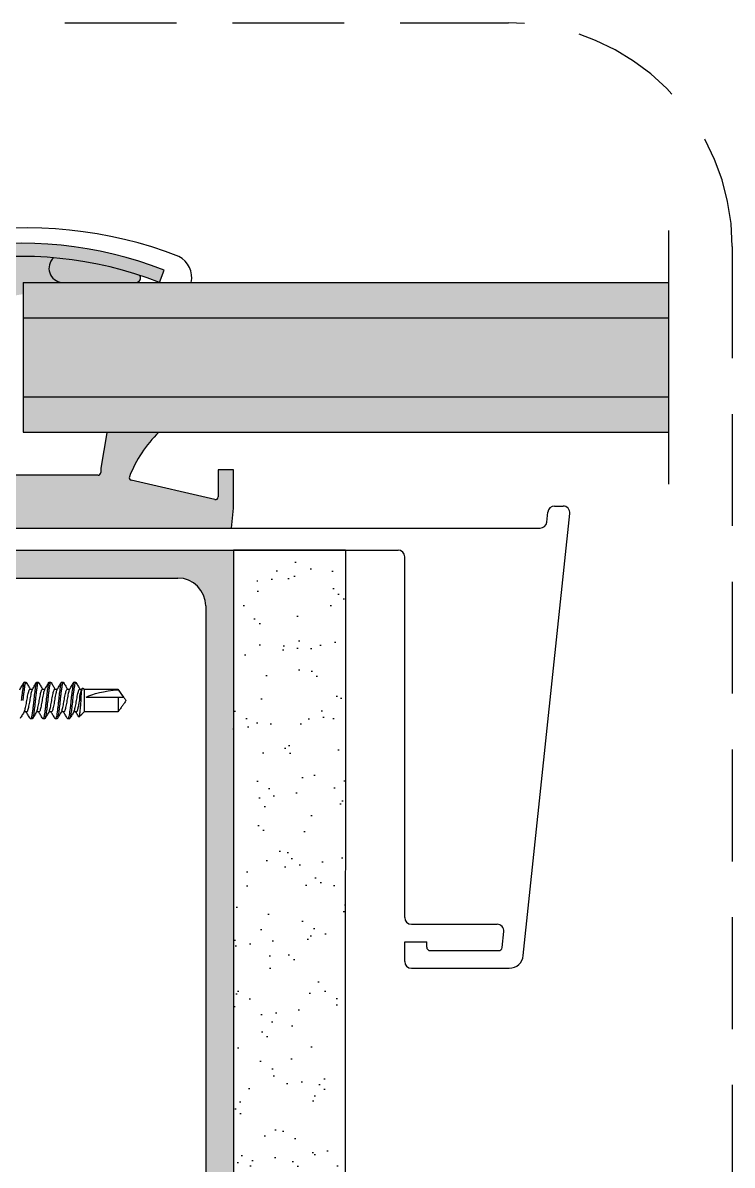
# Model space of a CAD drawing. Header units: inches. Extents: x -154 to 13, y 2 to 55.
# Drawn here: x -126.18 to -123.01, y 29.32 to 34.43 of the extents above; entities that cross this region are included whole.
import ezdxf

# ---------------------------------------------------------------- set-up
doc = ezdxf.new("R2010")
doc.units = ezdxf.units.IN
doc.header["$LTSCALE"] = 2
doc.header["$MEASUREMENT"] = 0
doc.linetypes.add('HIDDEN', pattern=[0.375, 0.25, -0.125])
doc.layers.get('0').update_dxf_attribs({"linetype": 'CONTINUOUS'})
for name, color, linetype in [('hatch3', 4, 'CONTINUOUS'), ('hatch4', 254, 'CONTINUOUS'), ('pattern', 9, 'CONTINUOUS'), ('VELUX-DET3', 5, 'CONTINUOUS'), ('VELUX_Skylight', 7, 'CONTINUOUS')]:
    doc.layers.add(name, color=color, linetype=linetype)

# ---------------------------------------------------------------- blocks, each defined once
blk = doc.blocks.new('A$C542E2BF1')
at = {"color": 7, "linetype": 'Continuous', "lineweight": 30}
for p, q in [((2.794117778192458, -1.813671119271277), (3.001958550515752, 0.1638016063249097)), ((2.898935974011266, 0.1252188908010652), (2.9036486130546, 0.1700567209321235)), ((2.933405946914235, 0.1968503589338013), (2.972201179989867, 0.1968503589338013)), ((-0.02992126863779276, 0.02992126863777145), (-0.02992126863779276, 0.06850398416160886)), ((0, 0.09842525279938741), (2.869178603485352, 0.09842525279938741)), ((0, 0), (2.23346466404729, 0)), ((2.263385923518513, -1.643307112295787), (2.263385923518513, -0.02992126863777855)), ((2.293307186427171, -1.673228380933558), (2.676680637744937, -1.673228380933558)), ((2.698905735043269, -1.777941793792813), (2.706437971604601, -1.706277261874305)), ((2.263385923518513, -1.840157514770752), (2.263385923518513, -1.751968535506954)), ((2.263385923518513, -1.751968535506954), (2.361811125901824, -1.751968535506954)), ((2.361811125901824, -1.776377987641325), (2.361811125901824, -1.751968535506954)), ((2.376771755637407, -1.791338612793652), (2.684027049780326, -1.791338612793652)), ((2.293307186427171, -1.870078776533603), (2.731470713225292, -1.870078776533603))]:
    blk.add_line(p, q, dxfattribs=at)
for centre, radius, start, end in [((2.933405975419902, 0.166929162666392), 0.02992126079999865, 90, 174.0000000000019), ((2.972201177998841, 0.166929162666392), 0.02992126080000111, 354.0000000000019, 90), ((2.869178621573411, 0.1283464842663875), 0.02992126080000099, 270, 354.0000000000019), ((2.618847361191001e-08, 0.0685039626663908), 0.02992126080000076, 90, 180), ((2.618847361191001e-08, 0.0299212842663934), 0.02992126079999964, 180, 270), ((2.233464664588496, -0.02992123733361041), 0.0299212608000002, 0, 90), ((2.293307186188486, -1.643307115733606), 0.0299212608000002, 180, 270), ((2.676680622320589, -1.70314963733361), 0.02992126080000044, 354.0000000000019, 90), ((2.376771755788496, -1.77637798613361), 0.01496063040000038, 180, 270), ((2.684027050454887, -1.77637798613361), 0.01496063039999994, 270, 354.0000000000019), ((2.731470724978351, -1.807086648533613), 0.06299212800000005, 270, 354.0000000000019), ((2.293307186188486, -1.840157515733608), 0.0299212608000002, 180, 270)]:
    blk.add_arc(centre, radius, start, end, dxfattribs=at)
blk = doc.blocks.new('A$C7F5B17E5')
at = {"color": 7, "lineweight": 30}
for p, q in [((3.097675647678244, 1.411650359273153e-06), (3.081899953045422, 1.411650359273153e-06)), ((3.124999953067203, 0.1013011755935196), (3.124999953067203, -0.1012983522927726)), ((3.14182199915416, 0.03000141092114461), (3.42906909210123, 0.03000141092114461)), ((3.42906909210123, 0.1013011755935196), (3.42906909210123, 0.09635101277821434)), ((3.42906909210123, 0.03000141092114461), (3.42906909210123, -0.1012983522927726))]:
    blk.add_line(p, q, dxfattribs=at)
at = {"color": 7, "lineweight": 30, "extrusion": (0, 0, -1)}
blk.add_ellipse((3.479715794258823, 1.411650359273153e-06), major_axis=(0.3811696570763706, 0.01953078920411248), ratio=0.2607740202711974, start_param=3.636269595818501, end_param=4.592496066984643, dxfattribs=at)
at = {"color": 7, "lineweight": 30}
for points, knots in [([(2.548568625384405, 0.09671173527779331), (2.554906516858352, 0.1072690644402456), (2.567632018032327, 0.1284665407938661), (2.580226146566844, 0.1498855286478573), (2.586547813312279, 0.1606368643092395)], [0, 0, 0, 0, 0.4980465120633968, 1, 1, 1, 1]), ([(2.590279953156994, 0.164001411650375), (2.587798743627587, 0.1640014117568995), (2.585325011648592, 0.1594278164781286), (2.582025401087037, 0.14718975757485), (2.581045107859154, 0.1423488637159522), (2.578938277428222, 0.1308203487700581), (2.577810621876523, 0.124091281435895), (2.574283370173134, 0.1013022743240271), (2.571737883751581, 0.08255824779887178), (2.56684177176075, 0.04209299193546201), (2.564504801883004, 0.0205014117121749), (2.562499953067203, 1.411650359273153e-06)], [0, 0, 0, 0, 0.2499999999999999, 0.2499999999999999, 0.3749999999999998, 0.3749999999999998, 0.4999999999999998, 0.4999999999999998, 0.7499999999999999, 0.7499999999999999, 1, 1, 1, 1]), ([(2.607451825160666, 0.1600010533208405), (2.606332194554341, 0.1618036218732328), (2.603593854287112, 0.1662122598861373), (2.599171376304326, 0.1599149722256499), (2.594821765328788, 0.143672992366092), (2.590461056585184, 0.1174517927417611), (2.585560088830761, 0.08298121452772023), (2.58065830470025, 0.04270014265891575), (2.577735457869693, 0.0140649604500851), (2.576299965029619, 1.411650359273153e-06)], [0, 0, 0, 0, 0.1050057442934446, 0.2568181472211113, 0.4033371669001221, 0.5498561933496402, 0.7016685812570868, 0.8534809928787819, 1, 1, 1, 1]), ([(2.607448635197528, 0.1612655620464665), (2.613752357337574, 0.1505540201067816), (2.625562139543604, 0.1304863561793042), (2.637480276099609, 0.1105814262921427), (2.643036854079384, 0.1013011755935196)], [0, 0, 0, 0, 0.5337712440471636, 0.9999999999999999, 0.9999999999999999, 0.9999999999999999, 0.9999999999999999]), ([(2.659540660092659, 0.0964557499016081), (2.665897492457105, 0.107039515616222), (2.678667303574258, 0.1283005276007003), (2.691289229206717, 0.1497779031255249), (2.69762794010515, 0.1605638068198658)], [0, 0, 0, 0, 0.4978015967597814, 1, 1, 1, 1]), ([(2.701399952942921, 0.164001411650375), (2.698918743431364, 0.1640014115029231), (2.696445011479057, 0.1594278160401785), (2.693145400958286, 0.1471897570019252), (2.69216510774325, 0.1423488631214838), (2.690058277316922, 0.1308203481211905), (2.688930621769344, 0.1240912807752039), (2.685403370083179, 0.1013022736792522), (2.682857883679759, 0.082558247237003), (2.677961771726956, 0.04209299162450009), (2.675624801868594, 0.02050141156480834), (2.673619953067202, 1.411650359273153e-06)], [0, 0, 0, 0, 0.2500000000000001, 0.2500000000000001, 0.3750000000000002, 0.3750000000000002, 0.5000000000000002, 0.5000000000000002, 0.7500000000000001, 0.7500000000000001, 1, 1, 1, 1]), ([(2.718581084719318, 0.1599901084472748), (2.717458378113179, 0.161798323739319), (2.714716947834063, 0.1662136323567012), (2.710291354473782, 0.1599158961777363), (2.705941810770184, 0.1436727462075993), (2.701581011352914, 0.1174518644104552), (2.696680123321272, 0.08298119382469338), (2.691778330084333, 0.04270014514430898), (2.688855454873078, 0.01406496169998661), (2.687419948028747, 1.411650359273153e-06)], [0, 0, 0, 0, 0.1052630478806458, 0.2570318061370267, 0.4035086897804624, 0.5499856065191477, 0.7017543356361469, 0.853523102584054, 1, 1, 1, 1]), ([(2.718578004754875, 0.1612501805575022), (2.724880747543807, 0.1505400902531022), (2.736687852333631, 0.1304765777843357), (2.748602540642878, 0.1105777999906223), (2.754157057075986, 0.1013011755935196)], [0, 0, 0, 0, 0.5338093377743938, 0.9999999999999999, 0.9999999999999999, 0.9999999999999999, 0.9999999999999999]), ([(2.770570480800046, 0.09629600424700868), (2.776945087889374, 0.1069085074754668), (2.789756711425809, 0.1282374135925153), (2.802404266861231, 0.1497667790917347), (2.808758849644732, 0.1605838999210931)], [0, 0, 0, 0, 0.4975643462530935, 1, 1, 1, 1]), ([(2.812519953190531, 0.164001411650375), (2.810038743658367, 0.1640014117966899), (2.807565011675138, 0.1594278165467387), (2.804265401107216, 0.1471897576646342), (2.803285107877343, 0.1423488638091186), (2.801178277445672, 0.130820348871751), (2.80005062189332, 0.1240912815394353), (2.796523370187231, 0.1013022744250662), (2.793977883762835, 0.08255824788692223), (2.789081771766035, 0.04209299198417682), (2.786744801885277, 0.02050141173531017), (2.784739953067202, 1.411650359273153e-06)], [0, 0, 0, 0, 0.25, 0.25, 0.375, 0.375, 0.5, 0.5, 0.75, 0.75, 1, 1, 1, 1]), ([(2.829710894271614, 0.1599784669150921), (2.828584936006791, 0.1617926894782471), (2.825840263100957, 0.1662150980788937), (2.821411407598703, 0.1599168710971384), (2.817061760428174, 0.1436724917492285), (2.812701061357927, 0.117451932251825), (2.807800090924019, 0.08298117672431715), (2.802898307501778, 0.04270015172629371), (2.799975460579361, 0.01406496343655306), (2.798539967694126, 1.411650359273153e-06)], [0, 0, 0, 0, 0.1055362661146922, 0.2572586740077129, 0.4036908434054982, 0.5501230195697775, 0.7018454195110737, 0.8535678431525615, 1, 1, 1, 1]), ([(2.829707960972144, 0.1612338274130849), (2.836009824967931, 0.1505250332844099), (2.847814073927026, 0.1304660043953021), (2.8597251641973, 0.1105736959563188), (2.8652773517382, 0.1013011755935196)], [0, 0, 0, 0, 0.5338640363824594, 1, 1, 1, 1]), ([(2.881658509168318, 0.09623874990840875), (2.888078817922121, 0.106937524914045), (2.900998644603789, 0.128467068753551), (2.913710145346045, 0.1501021550271702), (2.920104861699429, 0.1609860186091083)], [0, 0, 0, 0, 0.4969345883664386, 1, 1, 1, 1]), ([(2.923639952976487, 0.164001411650375), (2.921158743462115, 0.1640014115427419), (2.91868501150563, 0.159427816108817), (2.915385400978465, 0.1471897570917093), (2.914405107761439, 0.1423488632146501), (2.912298277334372, 0.1308203482228834), (2.911170621786141, 0.1240912808787442), (2.907643370097276, 0.1013022737803198), (2.905097883691013, 0.08255824732505346), (2.900201771732242, 0.0420929916732149), (2.897864801870838, 0.02050141158791519), (2.895859953067202, 1.411650359273153e-06)], [0, 0, 0, 0, 0.2499999999999999, 0.2499999999999999, 0.375, 0.375, 0.5000000000000001, 0.5000000000000001, 0.75, 0.75, 1, 1, 1, 1]), ([(2.940845103773057, 0.1599615821101708), (2.939714439336626, 0.1617845206752548), (2.936965083478214, 0.1662172300290052), (2.932531411590844, 0.1599182813578608), (2.928181790088161, 0.1436721188457426), (2.923821055213239, 0.1174520367328711), (2.918920093020745, 0.0829811486847376), (2.914018313306428, 0.04270015736319976), (2.91109545111189, 0.01406496550883674), (2.909659950693282, 1.411650359273153e-06)], [0, 0, 0, 0, 0.1059320071569263, 0.2575872868038373, 0.403954661998282, 0.5503220571097297, 0.7019773288084347, 0.8536326241968455, 1, 1, 1, 1]), ([(2.940842280472339, 0.1612101776862715), (2.947144125955219, 0.1505010465079835), (2.958943918585305, 0.1304489002762494), (2.970850538666724, 0.1105655449174918), (2.976398260559961, 0.1013011755935196)], [0, 0, 0, 0, 0.5340640874324226, 0.9999999999999999, 0.9999999999999999, 0.9999999999999999, 0.9999999999999999]), ([(2.992802939385058, 0.09628254773581091), (2.999219694338905, 0.1069755190873849), (3.012130964144774, 0.1284910419863508), (3.024837593118235, 0.1501158845926653), (3.03122917131526, 0.1609934251902274)], [0, 0, 0, 0, 0.4969886812319141, 1, 1, 1, 1]), ([(3.034759953108676, 0.164001411650375), (3.032278743583305, 0.1640014116995729), (3.029805011610335, 0.1594278163792495), (3.026505401057989, 0.1471897574455312), (3.025525107833005, 0.1423488635817733), (3.023418277403096, 0.130820348623601), (3.022290621852335, 0.1240912812867663), (3.01876337015284, 0.1013022741785079), (3.016217883735379, 0.08255824767205411), (3.011321771753103, 0.04209299186526039), (3.008984801879762, 0.0205014116789215), (3.006979953067201, 1.411650359273153e-06)], [0, 0, 0, 0, 0.2500000000000001, 0.2500000000000001, 0.3750000000000001, 0.3750000000000001, 0.5000000000000001, 0.5000000000000001, 0.75, 0.75, 1, 1, 1, 1]), ([(3.051979313274529, 0.1599447339714715), (3.050843943648914, 0.1617763762507565), (3.04808989813219, 0.1662193577201521), (3.043651411625774, 0.1599196859314276), (3.039301780971016, 0.143671748573027), (3.034941044820215, 0.1174521404058027), (3.030040097470931, 0.08298112013552839), (3.025138313881627, 0.04270016413506994), (3.022215452194786, 0.0140649677392588), (3.020779952025549, 1.411650359273153e-06)], [0, 0, 0, 0, 0.1063268797832986, 0.257915184595137, 0.4042179151222686, 0.5505206655576066, 0.702108953608055, 0.8536972688644273, 1, 1, 1, 1]), ([(3.051976577056138, 0.1611864729601251), (3.058278406950365, 0.1504770209698023), (3.070073752158009, 0.1304317824706374), (3.08197588021568, 0.1105573920326748), (3.087519128132215, 0.1013011755935196)], [0, 0, 0, 0, 0.5342641341359761, 0.9999999999999999, 0.9999999999999999, 0.9999999999999999, 0.9999999999999999]), ([(3.097675647678244, 1.411650359273153e-06), (3.097793947439726, 0.01020502225405551), (3.098054741806436, 0.03269910112912555), (3.100281548349983, 0.06467857419333711), (3.103915592176747, 0.09198899910886382), (3.108514117327246, 0.1086656959493411), (3.112387914603488, 0.1147263768538522), (3.114407977718599, 0.1110043481461247), (3.114845453602015, 0.1101982853133592)], [0, 0, 0, 0, 0.1584115809165401, 0.3492217347626501, 0.5428094184409793, 0.7411800755977981, 0.9439485458536666, 1, 1, 1, 1]), ([(2.590293636706861, -0.09613261946778096), (2.591527711687576, -0.09365655909509485), (2.594229783451766, -0.08823509530726881), (2.598335581789144, -0.07242884754676027), (2.603241638399879, -0.05128064723272985), (2.608137613875698, -0.02638503096146394), (2.612500088025286, -1.116701511705287e-06), (2.616861783488076, 0.02639814491551817), (2.621759959638183, 0.05124602420839608), (2.626658057367507, 0.07256847376497433), (2.63101998298626, 0.08862315572555701), (2.635381825745071, 0.09924940711518104), (2.638627351219043, 0.1006089191361781), (2.640279955927298, 0.1013011755935196)], [0, 0, 0, 0, 0.07622895872389471, 0.1669072950985049, 0.2609831489156653, 0.355059035075567, 0.4457373779005994, 0.5364156997328311, 0.6304915858927327, 0.7245674622048027, 0.8152457985794129, 0.9059241205820654, 1, 1, 1, 1]), ([(2.659643765568262, 0.09617529897475663), (2.6584038206353, 0.09368828494790193), (2.655695856107002, 0.0882567971558359), (2.651584332524578, 0.0724325661028189), (2.646678216916172, 0.05128323316490935), (2.641782308619099, 0.02638791335569124), (2.637419836445247, 3.919355791026646e-06), (2.633058068079379, -0.02639530879314123), (2.628159968922489, -0.05124320674077865), (2.623261850873234, -0.07256564940688293), (2.618899930601657, -0.08862033270206382), (2.614538086442224, -0.0992465837420724), (2.611292561160326, -0.1006060958110169), (2.60963995654987, -0.1012983522927726)], [0, 0, 0, 0, 0.07656268675208361, 0.1672082641800645, 0.2612501541318371, 0.3552920314411029, 0.4459376153171754, 0.5365831991932485, 0.6306250765025144, 0.724666966454287, 0.8153125438822679, 0.9059581069434832, 0.9999999999999999, 0.9999999999999999, 0.9999999999999999, 0.9999999999999999]), ([(2.673619947447548, 1.411650359273153e-06), (2.672184455195151, -0.01406211378464661), (2.669261609561204, -0.04269724841996947), (2.664359816207337, -0.082978686980411), (2.659458883201751, -0.1174478789985329), (2.655098048513707, -0.1436740862816492), (2.650748689447283, -0.1598972798343112), (2.646375449705346, -0.1661879144960068), (2.643685318699738, -0.1618849486426512), (2.642614055630247, -0.1601714230193778)], [0, 0, 0, 0, 0.1471881278196323, 0.2996938339761978, 0.4521995163102169, 0.5993876767736745, 0.746575803981183, 0.8990815014040175, 1, 1, 1, 1]), ([(2.687419953067206, 1.411650359273153e-06), (2.685415104256776, -0.02049858835646035), (2.68307813438625, -0.04209016851869762), (2.678182022409601, -0.0825554242885147), (2.675636535994812, -0.1012994507827472), (2.672109284297846, -0.1240884578886465), (2.670981628747711, -0.1308175252272434), (2.668874798318484, -0.1423460401934307), (2.667894505095404, -0.1471869340603433), (2.664594894549055, -0.1594249930139853), (2.662121162580007, -0.1639985883613946), (2.65963995305728, -0.163998588349628)], [0, 0, 0, 0, 0.2500000000000001, 0.2500000000000001, 0.5, 0.5, 0.6250000000000001, 0.6250000000000001, 0.7500000000000002, 0.7500000000000002, 1, 1, 1, 1]), ([(2.701407679774604, -0.09614618597770175), (2.702643766036545, -0.09366639686415112), (2.705347872565397, -0.08824152148228848), (2.709455542780177, -0.07242914825793889), (2.714361669239167, -0.05128056704408834), (2.719257645984243, -0.02638505665039759), (2.723620047663076, -1.10295745514577e-06), (2.727981816613237, 0.02639813903785182), (2.732879986232035, 0.05124602169068737), (2.737778033648482, 0.07256847648379505), (2.742139954161644, 0.08862315721437142), (2.746501865663049, 0.09924940516440017), (2.749747353675247, 0.1006089185839443), (2.751399938926454, 0.1013011755935196)], [0, 0, 0, 0, 0.07634256846318956, 0.1670097340040085, 0.2610740427096736, 0.3551383612619596, 0.445805533252409, 0.5364727262330777, 0.6305370447853637, 0.7246013309988851, 0.8152685175299249, 0.9059357106809934, 1, 1, 1, 1]), ([(2.770677986224797, 0.09597971206751765), (2.769466810783655, 0.09354648565336277), (2.766787682476632, 0.08816417228878493), (2.76270443595439, 0.072428112876608), (2.757798224298938, 0.05128444231353058), (2.752902290049718, 0.02638760486833291), (2.748539805517737, 4.005680622753971e-06), (2.744178111417085, -0.02639533985616538), (2.739279940329368, -0.0512431963055775), (2.734381821408107, -0.07256564869344118), (2.730019974093864, -0.08862033624610888), (2.725658054106162, -0.09924658236748485), (2.722412538861022, -0.1006060953993568), (2.720759939548998, -0.1012983522927726)], [0, 0, 0, 0, 0.07492248426585178, 0.1657290443763318, 0.2599379705270696, 0.3541469065395668, 0.4449534941320832, 0.5357600607021098, 0.6299689967146069, 0.7241779228653447, 0.8149844829758247, 0.9057910707390032, 1, 1, 1, 1]), ([(2.784739967112927, 1.411650359273153e-06), (2.783304459109246, -0.01406210771632743), (2.78038158153737, -0.04269722868629344), (2.775479806341906, -0.08297876017645933), (2.770578849466517, -0.1174476088658736), (2.766218089840436, -0.1436750510941209), (2.761868672875352, -0.1598936281189509), (2.757507316636264, -0.1661828355533856), (2.754828706367192, -0.1619051806145393), (2.753769018225285, -0.160212892540315)], [0, 0, 0, 0, 0.14734930724705, 0.300022002163637, 0.4526946732315928, 0.6000439866747228, 0.7473932933089786, 0.9000659652746772, 1, 1, 1, 1]), ([(2.798539953067205, 1.411650359273153e-06), (2.796535104242366, -0.02049858850385533), (2.794198134352484, -0.04209016882965955), (2.789302022337779, -0.08255542485035505), (2.786756535904857, -0.1012994514274936), (2.783229284190668, -0.124088458549366), (2.782101628636383, -0.1308175258760826), (2.779994798202551, -0.1423460407878707), (2.779014504966653, -0.1471869346332966), (2.775714894379547, -0.1594249934519354), (2.773241162383783, -0.163998588615371), (2.770759952843207, -0.163998588349628)], [0, 0, 0, 0, 0.25, 0.25, 0.5, 0.5, 0.625, 0.625, 0.75, 0.75, 1, 1, 1, 1]), ([(2.812521502844902, -0.09616028414818345), (2.813759652556485, -0.0936766205068551), (2.816465815134706, -0.08824819974300624), (2.820575556023726, -0.07242946718118048), (2.825481674694828, -0.05128048255049578), (2.830377618037005, -0.02638507488957487), (2.834740054083852, -1.099034776075314e-06), (2.839101825479787, 0.02639813518162271), (2.843999949625811, 0.05124602795915223), (2.848898071114888, 0.07256847154489776), (2.853259954132426, 0.08862315798616294), (2.857621836409066, 0.09924940630038748), (2.860867356644746, 0.100608918887346), (2.862519958591832, 0.1013011755935196)], [0, 0, 0, 0, 0.07646062844062829, 0.1671162133785612, 0.2611684966890852, 0.3552207786003177, 0.4458763699870559, 0.5365319718675832, 0.6305842537788158, 0.7246365370893397, 0.8152921220272726, 0.9059477135843887, 1, 1, 1, 1]), ([(2.881805522470017, 0.09599689020241442), (2.880591820972086, 0.09355893593219378), (2.877910161558816, 0.0881723041871254), (2.873824399298883, 0.07242851098961012), (2.868918237893695, 0.05128433225353035), (2.864022280402878, 0.02638763520143073), (2.859659838350865, 3.994159428089006e-06), (2.85529810471715, -0.02639533546083328), (2.850399941817187, -0.05124319706480662), (2.84550183016151, -0.0725656499739813), (2.841139945981183, -0.08862033423621085), (2.836778058828628, -0.09924658266628228), (2.833532553482684, -0.1006060955010213), (2.831879959214376, -0.1012983522927726)], [0, 0, 0, 0, 0.07506678454007358, 0.1658591916761334, 0.2600534123997904, 0.354247654245294, 0.4450400678398918, 0.5358324814344898, 0.6300267232799934, 0.7242209552652759, 0.8150133624013357, 0.9058057761665688, 1, 1, 1, 1]), ([(2.895859950112055, 1.411650359273153e-06), (2.894424450529925, -0.01406210957647147), (2.891501590038501, -0.0426972349886654), (2.886599797273504, -0.08297873780720977), (2.881698884820025, -0.1174476880517403), (2.877338075000523, -0.1436747727020276), (2.872988706618855, -0.1598946797336538), (2.868623895862953, -0.1661842858747349), (2.865941993199584, -0.161899381887153), (2.864878991340078, -0.1602010126775468)], [0, 0, 0, 0, 0.1473030723852241, 0.2999278689399223, 0.4525526345518889, 0.5998557263688395, 0.7471587981414619, 0.8997835859556098, 1, 1, 1, 1]), ([(2.909659953067205, 1.411650359273153e-06), (2.907655104259021, -0.0204985883333535), (2.905318134391564, -0.04209016846998281), (2.900422022420855, -0.08255542420043582), (2.897876536008908, -0.1012994506816796), (2.894349284314643, -0.1240884577851062), (2.893221628765133, -0.1308175251255221), (2.891114798336616, -0.1423460401002643), (2.890134505115554, -0.1471869339705592), (2.886834894575628, -0.1594249929453468), (2.884361162610759, -0.1639985883216042), (2.881879953090817, -0.163998588349628)], [0, 0, 0, 0, 0.2499999999999999, 0.2499999999999999, 0.4999999999999999, 0.4999999999999999, 0.6249999999999999, 0.6249999999999999, 0.7499999999999998, 0.7499999999999998, 1, 1, 1, 1]), ([(2.923634702589084, -0.09617575730275973), (2.924875135512451, -0.09368784217473092), (2.927583594684393, -0.08825553187354274), (2.931695561399891, -0.07242981530446002), (2.936601675499986, -0.05128038780482314), (2.941497617395726, -0.02638509890557827), (2.945860063296379, -1.094962968295476e-06), (2.950221795842253, 0.02639813757370746), (2.955119959097658, 0.05124602613754803), (2.960018070459739, 0.07256847179145609), (2.964379955429081, 0.08862315792369202), (2.968741839784741, 0.09924940609140265), (2.97198735262478, 0.1006089188302752), (2.97363995075753, 0.1013011755935196)], [0, 0, 0, 0, 0.07659018234846776, 0.1672330506182282, 0.2612721407903643, 0.3553112295634052, 0.4459541042810662, 0.5365969789987272, 0.6306360790148441, 0.72467516918698, 0.8153180374567405, 0.9059609123447556, 1, 1, 1, 1]), ([(2.992949256028112, 0.09605100957720936), (2.991727596058496, 0.09359816568390045), (2.989037962552686, 0.088197930525169), (2.984944395374981, 0.07242974833864935), (2.980038226358005, 0.05128399756067381), (2.975142284954131, 0.02638772074207907), (2.970779838811637, 3.971481689291068e-06), (2.966418106292736, -0.02639532912986908), (2.961519943083175, -0.05124319878954964), (2.95662183151083, -0.0725656495305742), (2.952259947308988, -0.08862033435248406), (2.947898060162061, -0.09924658263595632), (2.94465255481532, -0.1006060954907895), (2.942999960546643, -0.1012983522927726)], [0, 0, 0, 0, 0.07552109446024971, 0.1662689055092271, 0.2604168704738987, 0.3545648396658966, 0.4453126571702396, 0.5360604746745828, 0.6302084494946323, 0.7243564144593038, 0.8151042255082811, 0.9058520431831756, 1, 1, 1, 1]), ([(3.006979951444322, 1.411650359273153e-06), (3.005544450275067, -0.01406211857211304), (3.002621586586685, -0.04269726196166346), (2.99771981869759, -0.08297862395055233), (2.992818865646086, -0.1174481138046275), (2.988458084128297, -0.1436732411393251), (2.984108641154137, -0.1599004903488179), (2.979724958480062, -0.1661924514626065), (2.977024559330317, -0.1618670064361396), (2.975943003319117, -0.1601345917782027)], [0, 0, 0, 0, 0.1470453231340427, 0.2994030550001753, 0.4517607666114566, 0.5988061091432245, 0.7458514316657374, 0.8982091548066137, 0.9999999999999999, 0.9999999999999999, 0.9999999999999999, 0.9999999999999999]), ([(3.020779953067205, 1.411650359273153e-06), (3.018775104260158, -0.02049858832181428), (3.016438134394207, -0.04209016844559699), (3.011542022426482, -0.08255542415638217), (3.008996536015957, -0.1012994506311458), (3.005469284323055, -0.1240884577333219), (3.004341628773858, -0.1308175250746757), (3.002234798345711, -0.1423460400536527), (3.001254505125644, -0.1471869339256529), (2.997954894588901, -0.1594249929110134), (2.995481162626135, -0.163998588301709), (2.992999953107585, -0.163998588349628)], [0, 0, 0, 0, 0.2499999999999998, 0.2499999999999998, 0.4999999999999998, 0.4999999999999998, 0.6249999999999998, 0.6249999999999998, 0.7499999999999998, 0.7499999999999998, 1, 1, 1, 1]), ([(3.034747178174939, -0.09619292627108678), (3.035990135391273, -0.09370029445103967), (3.03870112267893, -0.08826366872627034), (3.042815573780615, -0.07243020184391469), (3.047721657877787, -0.05128028033583121), (3.052617629255849, -0.02638512761653544), (3.056980067333825, -1.087563688884075e-06), (3.061341803288286, 0.02639813505548716), (3.066239960332496, 0.05124602672252365), (3.071138066060769, 0.07256847197778882), (3.075499952769064, 0.08862315791670028), (3.079861835362465, 0.09924940620585687), (3.083107351999416, 0.1006089188621644), (3.084759952089797, 0.1013011755935196)], [0, 0, 0, 0, 0.07673389971350374, 0.167362660537213, 0.2613871090625193, 0.3554115702406077, 0.4460403375112141, 0.5366691047818204, 0.630693565959909, 0.7247180172955483, 0.8153467781192576, 0.9059755455601916, 0.9999999999999999, 0.9999999999999999, 0.9999999999999999, 0.9999999999999999]), ([(3.081899953067193, 1.411650359273153e-06), (3.07989510425665, -0.01266105845026289), (3.07755813438601, -0.02599777738389264), (3.072662022409077, -0.05099241597535809), (3.070116535994174, -0.06257025377850312), (3.066589284297095, -0.07664660114399169), (3.065461628746874, -0.08080302133645034), (3.063354798317619, -0.08792397138536501), (3.062374505094454, -0.09091410181586923), (3.05907489454782, -0.09847332403624875), (3.056601162578602, -0.1012983491240362), (3.054119953055704, -0.1012983491156518)], [0, 0, 0, 0, 0.25, 0.25, 0.5, 0.5, 0.625, 0.625, 0.75, 0.75, 1, 1, 1, 1]), ([(3.080069464191354, -0.1457484721345423), (3.080523805236538, -0.1452939569989979), (3.081627302826405, -0.1441900365806958), (3.083399029803218, -0.1376186426485191), (3.085291501265345, -0.1270345355462581), (3.087075946967275, -0.1125313818028104), (3.089027210180262, -0.09510533064415938), (3.091046429729715, -0.07527716379745186), (3.093042782987339, -0.05431671294245177), (3.095037881007244, -0.03201079265646456), (3.096576274840089, -0.01377914431320448), (3.097431313819726, -0.003061294916605561), (3.097675647678244, 1.411650359273153e-06)], [0, 0, 0, 0, 0.07859194502610019, 0.1908830884656266, 0.3064306689339094, 0.4187496403260402, 0.534820264298256, 0.6397353156728884, 0.7477917279978656, 0.8511266621051364, 0.9574583171731053, 1, 1, 1, 1]), ([(3.100097407201872, 0.0914715974789857), (3.098948038625707, 0.0897665212546741), (3.095136450182707, 0.08411206978819052), (3.088993251223911, 0.06330393417887592), (3.083094003857894, 0.03326858627578133), (3.082283685747797, 0.01069250007513745), (3.081899953045422, 1.411650359273153e-06)], [0, 0, 0, 0, 0.1303276143194663, 0.4321983729615318, 0.7311129418786518, 1, 1, 1, 1]), ([(3.429069096960006, 0.03000141165036041), (3.438723380819653, 0.03000141165036041), (3.448313369856635, 0.03000141165036041), (3.461858256545725, 0.03000141165036041), (3.466246757373597, 0.03000141165036041), (3.474006153627272, 0.03000141165036041), (3.477455706357091, 0.03000141165036041), (3.478607560160071, 0.03000141165036041)], [0, 0, 0, 0, 0.5000000000000006, 0.5000000000000006, 0.7500000000000002, 0.7500000000000002, 1, 1, 1, 1]), ([(2.590439201691936, -0.09634705282395828), (2.584025941106546, -0.1070349171196341), (2.571123121096718, -0.1285377996956498), (2.558421311784684, -0.1501508468910657), (2.552032852032028, -0.1610212732018255)], [0, 0, 0, 0, 0.4970433270012489, 1, 1, 1, 1]), ([(2.642623295523492, -0.161505982602435), (2.636257887980719, -0.1506935513554737), (2.624420885566167, -0.1305869401263209), (2.612419569766701, -0.1105570625360457), (2.606872021858607, -0.1012983522927726)], [0, 0, 0, 0, 0.5377550261328135, 1, 1, 1, 1]), ([(2.701553134760985, -0.09635781436629998), (2.695140438369748, -0.1070448902937784), (2.682238970626486, -0.1285458248361664), (2.669537889150178, -0.1501569950286665), (2.663149901731742, -0.1610262964771465)], [0, 0, 0, 0, 0.4970516935619537, 1, 1, 1, 1]), ([(2.753777414794968, -0.1615589653236924), (2.747425980938033, -0.150772618085071), (2.735572563865048, -0.1306425064610011), (2.723568297512884, -0.1106009924528024), (2.717996294808188, -0.1012983522927726)], [0, 0, 0, 0, 0.5358314668128691, 0.9999999999999999, 0.9999999999999999, 0.9999999999999999, 0.9999999999999999]), ([(2.812666811166309, -0.09636899757045114), (2.806254690085325, -0.107055266575216), (2.793354604662312, -0.1285542029292941), (2.780654294307311, -0.1501634485146752), (2.774266804766455, -0.1610315947492751)], [0, 0, 0, 0, 0.4970603581858568, 1, 1, 1, 1]), ([(2.864886031258749, -0.1615413471939036), (2.858550007244247, -0.1507806356949715), (2.846695016946768, -0.1306468530385558), (2.834703572271337, -0.1106211214226533), (2.829121081085191, -0.1012983522927726)], [0, 0, 0, 0, 0.534460497689316, 0.9999999999999999, 0.9999999999999999, 0.9999999999999999, 0.9999999999999999]), ([(2.92377990091174, -0.09638126242874989), (2.917368430674003, -0.1070665554667727), (2.904469925085209, -0.1285630776150555), (2.89177055528117, -0.1501701422147477), (2.885383671134946, -0.1610369663538762)], [0, 0, 0, 0, 0.4970707803007476, 1, 1, 1, 1]), ([(2.975948347424065, -0.1614510932365221), (2.969627772322411, -0.150714184419698), (2.957786206826484, -0.1305986400375474), (2.945821951933368, -0.1106153335144171), (2.940243759053175, -0.1012983522927726)], [0, 0, 0, 0, 0.5337617820732976, 1, 1, 1, 1]), ([(3.034892202332969, -0.09639486560494959), (3.028481499054806, -0.107079027799287), (3.015584843867913, -0.1285727625430155), (3.002886535624611, -0.1501773349074682), (2.996500335839073, -0.1610426496215638)], [0, 0, 0, 0, 0.4970826299731083, 1, 1, 1, 1]), ([(3.077591550316441, -0.1454065960839301), (3.07440364639416, -0.1399949322243828), (3.065705039315219, -0.1252285093005554), (3.056925220418833, -0.1105790273977192), (3.05136306831011, -0.1012983522927726)], [0, 0, 0, 0, 0.3664844145013557, 1, 1, 1, 1])]:
    blk.add_open_spline(points, degree=3, knots=knots, dxfattribs=at)
for points, degree in [([(2.590279960198188, 0.1640014137750114), (2.604079960779416, 0.1640014137750114)], 1), ([(2.701399943197316, 0.1640014137750114), (2.715199943778543, 0.1640014137750114)], 1), ([(2.812519962862723, 0.1640014137750114), (2.826319945110811, 0.1640014137750114)], 1), ([(2.923639945861851, 0.1640014137750114), (2.937439946443078, 0.1640014137750114)], 1), ([(3.034759956360688, 0.1640014137750114), (3.048559952358602, 0.1640014137750114)], 1), ([(3.099513492697298, 0.09180871608454311), (3.109202256396884, 0.1085901497240087)], 1), ([(3.115474148474675, 0.1108269738840164), (3.124999953067203, 0.1013011755935196)], 1), ([(2.640279955927298, 0.1013011755935196), (2.662440446594076, 0.1013011755935196)], 1), ([(2.751399938926454, 0.1013011755935196), (2.773565856197195, 0.1013011755935196)], 1), ([(2.862519958591832, 0.1013011755935196), (2.884685894195712, 0.1013011755935196)], 1), ([(2.97363995075753, 0.1013011755935196), (2.995804135548298, 0.1013011755935196)], 1), ([(3.084759952089797, 0.1013011755935196), (3.104993963969747, 0.1013011755935196)], 1), ([(3.124999953067203, 0.1013011755935196), (3.42906909210123, 0.1013011755935196)], 1), ([(3.42906909210123, 0.1013011755935196), (3.499999957701817, 1.411650359273153e-06)], 1), ([(3.429069096960006, 0.09635101635372223), (3.445618117604823, 0.07426329366499829), (3.462212894431929, 0.05221135664812948), (3.478607560160071, 0.03000141165036041)], 3), ([(3.499999957701817, 1.411650359273153e-06), (3.42906909210123, -0.1012983522927726)], 1), ([(2.60963995654987, -0.1012983522927726), (2.587478365895777, -0.1012983522927726)], 1), ([(2.720759939548998, -0.1012983522927726), (2.698598752223575, -0.1012983522927726)], 1), ([(2.831879959214376, -0.1012983522927726), (2.809719138551401, -0.1012983522927726)], 1), ([(2.942999960546643, -0.1012983522927726), (2.920839561545449, -0.1012983522927726)], 1), ([(3.054119952712341, -0.1012983522927726), (3.031960021205748, -0.1012983522927726)], 1), ([(3.124999953067203, -0.1012983522927726), (3.080309646416765, -0.1459886543599254)], 1), ([(3.42906909210123, -0.1012983522927726), (3.124999953067203, -0.1012983522927726)], 1), ([(2.65963995227898, -0.1639985904742929), (2.645839951697752, -0.1639985904742929)], 1), ([(2.770759935278107, -0.1639985904742929), (2.756959971363131, -0.1639985904742929)], 1), ([(2.881879954943486, -0.1639985904742929), (2.868079954362287, -0.1639985904742929)], 1), ([(2.992999956275753, -0.1639985904742929), (2.979199955694526, -0.1639985904742929)], 1), ([(3.077703749020316, -0.1453404226816843), (3.07940347688492, -0.146662304911203)], 1)]:
    blk.add_open_spline(points, degree=degree, dxfattribs=at)

msp = doc.modelspace()

# ---------------------------------------------------------------- hatches: boundary and pattern name
msp.add_hatch(color=8).paths.add_polyline_path([(-125.2370445330929, 32.06927493340498), (-126.735043731711, 32.06927493340498), (-126.735043731711, 31.29780690290109), (-126.610043731711, 31.29780690290109), (-126.610043731711, 31.81927493340498, -0.4142135623730984), (-126.485043731711, 31.94427493340498), (-125.4870445330929, 31.94427493340498, -0.414213562373095), (-125.3620445330929, 31.81927493340498), (-125.3620445330929, 26.83108347019908, -0.4142135623730938), (-125.4870445330929, 26.70608347019908), (-126.4850437317109, 26.70608347019908, -0.4142135623730931), (-126.6100437317109, 26.83108347019908), (-126.610043731711, 31.29780690290109), (-126.735043731711, 31.29780690290109), (-126.735043731711, 26.58108347019908), (-125.2370445330929, 26.58108347019908)])
h = msp.add_hatch()
h.set_pattern_fill('AR-SAND', color=8, scale=0.125, style=0)
h.set_pattern_definition([(37.50000000000001, (-154.3680635072998, -27.58502494261155), (-0.00787416976370102, 0.2408529711266448), [0, -0.19, 0, -0.2125, 0, -0.203125]), (7.499999999999999, (-154.3680635072998, -27.58502494261155), (0.2212220881584659, 0.3527682581537175), [0, -0.1025, 0, -0.17125, 0, -0.065625]), (327.5, (-154.5218135072998, -27.58502494261155), (0.3892677327189369, 0.0007073816921205345), [0, -0.0625, 0, -0.225, 0, -0.29375]), (317.5, (-154.5218135072998, -27.58502494261155), (0.3757658255715367, 0.1097094456167811), [0, -0.03125, 0, -0.1475, 0, -0.16875])])
h.paths.add_polyline_path([(-124.7370445470472, 32.06920518572959), (-125.2370445330928, 32.06932331434381), (-125.2388935686671, 24.24295738763124, -0.2533811434902131), (-124.9930228595418, 24.2181424282766, 0.2614294281891307), (-124.738909281728, 24.17639004947236)])
at = {"layer": 'hatch3', "linetype": 'Continuous'}
for points in [[(-123.2893586241825, 33.10844457605886), (-123.2893586241825, 33.26592487605886), (-126.1784275482806, 33.26592487605886), (-126.1784275482806, 33.10844457605886)], [(-123.2893586241825, 32.59663333302096), (-123.2893586241825, 32.75411363302096), (-126.1784275482806, 32.75411363302096), (-126.1784275482806, 32.59663333302096)]]:
    msp.add_hatch(color=256, dxfattribs=at).paths.add_polyline_path(points)
at = {"layer": 'hatch4', "linetype": 'Continuous'}
msp.add_hatch(color=256, dxfattribs=at).paths.add_polyline_path([(-123.2893586241825, 32.75411363302096), (-123.2893586241825, 33.10844457605886), (-126.1784275482806, 33.10844457605886), (-126.1784275482806, 32.75411363302096)])
at = {"layer": 'pattern'}
h = msp.add_hatch(color=256, dxfattribs=at)
edge = h.paths.add_edge_path()
edge.add_arc((-126.1847495167576, 31.69759182681777), 1.684886282265567, 68.56365741872955, 130.6614523945453)
edge.add_arc((-127.1671626735284, 32.84130803663528), 0.1771653600801917, 130.6614523945442, 180)
edge.add_line((-127.3443280236747, 32.84130806101398), (-127.3443280236747, 32.44090064707474))
edge.add_arc((-127.2852729135685, 32.44090060240958), 0.05905512004010594, 180, 280.000845901456)
edge.add_line((-127.2750172354742, 32.38274270372587), (-126.545613456601, 32.51136759528951))
edge.add_arc((-126.5341954732523, 32.44661847988787), 0.06574803360001429, -79.99915409854401, 100.00084590145929, ccw=False)
edge.add_line((-126.5227774996732, 32.38186946045236), (-127.2955285891817, 32.24560097694352))
edge.add_arc((-127.2852729135685, 32.1874430556617), 0.05905512004011736, 100.0008459014627, 180)
edge.add_line((-127.3443280236747, 32.18744303359466), (-127.3443280236747, 30.72770015662329))
edge.add_arc((-127.2557453536086, 30.72770021434603), 0.08858267999999775, 180, 360)
edge.add_line((-127.1671626713013, 30.72770015662329), (-127.1671626713013, 30.81628286947624))
edge.add_line((-127.1671626713013, 30.81628286947624), (-127.1081075416214, 30.81628286947624))
edge.add_line((-127.1081075416214, 30.81628286947624), (-127.1081075416214, 30.72770015662329))
edge.add_arc((-127.2557453536086, 30.72770021434603), 0.1476378000000112, -180, 0, ccw=False)
edge.add_line((-127.4033831900208, 30.72770015662329), (-127.4033831900208, 32.18744303359466))
edge.add_arc((-127.2692495185919, 32.18161108381439), 0.1342603587750509, 101.28749644352678, 177.5104152414175, ccw=False)
edge.add_arc((-127.2599985661685, 32.45268633772777), 0.1438681461350653, 184.6989586481841, 255.7021659091282, ccw=False)
edge.add_line((-127.4033831900208, 32.44090064707474), (-127.4033831900208, 32.84130806101398))
edge.add_arc((-127.1671626735284, 32.84130803663528), 0.2362205264263245, 130.6614523945442, 180, ccw=False)
edge.add_arc((-126.1847495167576, 31.69759182681777), 1.743941402265568, 68.56365741872952, 130.6614523945453, ccw=False)
edge.add_line((-125.5473959844844, 33.32089461613612), (-125.5689786891832, 33.26592487605886))
h = msp.add_hatch(color=250, dxfattribs=at)
edge = h.paths.add_edge_path()
edge.add_arc((-126.1847498823796, 31.69759197037074), 1.684886282265565, 71.73249316032201, 85.16288128954622)
edge.add_arc((-125.9993668809049, 33.32953616184229), 0.06386733512808013, 132.6944034706343, 278.18706866478)
edge.add_line((-125.9902718183567, 33.26631973728659), (-125.6715877550523, 33.26631973728659))
edge.add_arc((-125.6736145385609, 33.28650101581153), 0.02028279700366845, 275.7349226890953, 393.0602575375852)
h = msp.add_hatch(color=250, dxfattribs=at)
edge = h.paths.add_edge_path()
edge.add_line((-126.7366078719776, 32.17010292588763), (-125.2462204581027, 32.17010292588763))
edge.add_line((-125.2462204581027, 32.17010292588763), (-125.2370445330929, 32.25638554603772))
edge.add_line((-125.2370445330929, 32.25638554603772), (-125.2370445330929, 32.42759109373526))
edge.add_line((-125.2370445330929, 32.42759109373526), (-125.305942166053, 32.42759109373526))
edge.add_line((-125.305942166053, 32.42759109373526), (-125.305942166053, 32.30683125823217))
edge.add_arc((-125.3178128683343, 32.30683131240539), 0.01187072672574231, -102.99999999995549, 0, ccw=False)
edge.add_line((-125.3204832652049, 32.29526496481017), (-125.6950487501787, 32.38174010194258))
edge.add_arc((-125.6923918690136, 32.39324841557315), 0.0118110240000044, 158.5938840554427, 256.9999999999542, ccw=False)
edge.add_arc((-125.1719021103968, 32.18920661528939), 0.570866160000006, 134.4633055014473, 158.593884055472, ccw=False)
edge.add_line((-125.5717666403461, 32.59663333302095), (-125.8035825931929, 32.59431279975372))
edge.add_line((-125.8035825931929, 32.59431279975372), (-125.8315067248379, 32.43594689080911))
edge.add_arc((-125.8121207566133, 32.43252875958653), 0.01968504000001555, 170.0000000000429, 180)
edge.add_line((-125.8318057747262, 32.43252871685341), (-125.8318057747262, 32.41575640340524))
edge.add_arc((-125.8436168206133, 32.41575649053361), 0.01181102400001164, -90, 0, ccw=False)
edge.add_line((-125.8436168519949, 32.4039454728015), (-126.3432713192663, 32.4039454728015))
edge.add_arc((-126.3432713032581, 32.41575649053361), 0.01181102399998926, 180, 270, ccw=False)
edge.add_line((-126.3550823232025, 32.41575640340524), (-126.3550823232025, 32.77011101454333))
edge.add_arc((-126.3826413832581, 32.7701108848663), 0.0275590560000085, 7.016477563892661e-15, 180)
edge.add_line((-126.4102004515704, 32.77011101454333), (-126.4102004515704, 32.41163218424992))
edge.add_arc((-126.4220114632581, 32.41163203790772), 0.01181102400000045, -79.99915409847938, 0, ccw=False)
edge.add_line((-126.4199603458022, 32.40000047824816), (-127.230691852773, 32.25703439189628))
edge.add_arc((-127.2259058560626, 32.22989399824964), 0.02755905599999739, 100.0008459014676, 279.8497286370063)
edge.add_line((-127.2211914822181, 32.20274107069329), (-126.5113221130807, 32.26148153798122))
edge.add_arc((-126.2418712992262, 29.08216789052557), 3.190711364254774, 94.84431267629165, 106.6921758156187)
edge.add_arc((-127.0874443623661, 31.89869076707522), 0.25, 106.4737637283317, 169.6899617337368)
edge.add_arc((-124.0797183534119, 31.35154993646314), 3.307086657826773, 169.6899617337368, 170.7373412209385)
edge.add_arc((-127.3241085336533, 31.88066827587912), 0.0198334186082064, 170.7373412209314, 347.9802521186646)
edge.add_arc((-123.5633476677112, 31.07993901002131), 3.825227003284113, 167.5121748039824, 167.9802521186717, ccw=False)
edge.add_arc((-127.0539918662552, 31.85301805137657), 0.25, 104.04346515970781, 167.5121748039828, ccw=False)
edge.add_arc((-126.1864347821044, 28.38464770916225), 3.825227003284113, 98.26939203893681, 104.04346515970951, ccw=False)
edge = h.paths.add_edge_path(flags=16)
edge.add_line((-125.3204832652049, 32.29526496481017), (-125.3151426067297, 32.29526496481017))

# ---------------------------------------------------------------- linework, layer by layer
at = {"color": 7, "lineweight": 30}
for p, q in [((-123.2893586241825, 32.36351660223838), (-123.2893586241825, 33.49904160684144)), ((-125.5689786891832, 33.26592487605886), (-125.5473959844844, 33.32089461613612)), ((-126.1784275482806, 33.26592487605886), (-123.2893586241825, 33.26592487605886)), ((-126.1784275482806, 33.26592487605886), (-123.2893586241825, 33.26592487605886)), ((-126.1784275482806, 33.26592487605886), (-126.1784275482806, 32.59663333302096)), ((-126.1784275482806, 33.26592487605886), (-126.1784275482806, 32.59663333302096)), ((-126.1784275482806, 33.10844457605886), (-123.2893586241825, 33.10844457605886)), ((-126.1784275482806, 33.10844457605886), (-123.2893586241825, 33.10844457605886)), ((-126.1784275482806, 32.75411363302096), (-123.2893586241825, 32.75411363302096)), ((-126.1784275482806, 32.75411363302096), (-123.2893586241825, 32.75411363302096)), ((-126.1784275482806, 32.59663333302096), (-123.2893586241825, 32.59663333302096)), ((-126.1784275482806, 32.59663333302096), (-123.2893586241825, 32.59663333302096)), ((-125.8035825931929, 32.59431279975372), (-125.8315067248379, 32.43594689080911)), ((-125.8436168519949, 32.4039454728015), (-126.3432713192663, 32.4039454728015)), ((-125.8318057747262, 32.43252871685341), (-125.8318057747262, 32.41575640340524)), ((-125.305942166053, 32.42759109373526), (-125.305942166053, 32.30683125823217)), ((-125.2370445330929, 32.42759109373526), (-125.305942166053, 32.42759109373526)), ((-125.2370445330929, 32.25638554603772), (-125.2370445330929, 32.42759109373526)), ((-125.3204832652049, 32.29526496481017), (-125.6950487501787, 32.38174010194258)), ((-125.3204832896493, 32.29526491063694), (-125.3151426311741, 32.29526491063694)), ((-125.2464708378344, 32.16774856714325), (-125.2370445330929, 32.25638554603772)), ((-126.7350545172706, 32.06927493340498), (-125.2413232259996, 32.06927493340498)), ((-126.735043731711, 32.06932331434381), (-125.24131244044, 32.06932331434381)), ((-125.2370445330928, 32.06932331434381), (-125.2388935686671, 24.24295738763125)), ((-125.2370445330929, 32.06932331434381), (-125.2370445330929, 26.08108339652887)), ((-124.7370445470472, 32.06920518572958), (-125.2370445330929, 32.0693233143438)), ((-124.7370445470472, 32.06920518572958), (-124.738909281728, 24.17639004947235)), ((-126.485043731711, 31.94427493340498), (-125.4870445330929, 31.94427493340498)), ((-125.3620445330929, 31.81927493340498), (-125.3620445330929, 26.83108347019909))]:
    msp.add_line(p, q, dxfattribs=at)
at = {"color": 7}
for p, q in [((-126.7350545172706, 32.06927493340498), (-125.2413232259996, 32.06927493340498)), ((-126.735043731711, 32.06932331434381), (-125.24131244044, 32.0693233143438))]:
    msp.add_line(p, q, dxfattribs=at)
at = {"color": 7, "lineweight": 30}
for centre, radius, start, end in [((-126.1599233029238, 31.64468251567946), 1.865314580063714, 68.6964374504106, 130.1809624539926), ((-126.1847495167576, 31.69759182681777), 1.743941402265568, 68.5636574187295, 130.6614523945453), ((-126.1847495167576, 31.69759182681777), 1.684886282265567, 68.5636574187295, 130.6614523945453), ((-125.9993668809049, 33.32953616184229), 0.06386733512807909, 132.6944034712379, 264.8663405248557), ((-125.5295639004778, 33.2882585153037), 0.1054909624321117, 347.7773365201123, 63.34414249864049), ((-125.6736145385609, 33.28650101581153), 0.02028279700366936, 275.7349226888946, 33.06025753850645), ((-125.1719021103968, 32.18920661528939), 0.570866160000006, 134.4633055014476, 158.5938840554718), ((-125.8436168206133, 32.41575649053361), 0.01181102400001164, 270, 0), ((-125.8121207566133, 32.43252875958653), 0.01968504000001555, 170.0000000000429, 180), ((-125.6923918690136, 32.39324841557315), 0.0118110240000044, 158.5938840554429, 256.9999999999542), ((-125.3178128927787, 32.30683125823217), 0.01187072672574231, 257.0000000000445, 0), ((-125.4870445330929, 31.81927493340498), 0.125, 0, 90)]:
    msp.add_arc(centre, radius, start, end, dxfattribs=at)
at = {"layer": 'VELUX-DET3', "color": 5, "linetype": 'HIDDEN'}
for p, q in [((-129.7425595196791, 34.42720905563202), (-124.0064933398811, 34.42720905563202)), ((-123.0064933398811, 33.42720905563202), (-123.0064933398811, 24.15112629622449))]:
    msp.add_line(p, q, dxfattribs=at)
msp.add_arc((-124.0064933398811, 33.42720905563202), 1, 0, 90, dxfattribs=at)
at = {"layer": 'VELUX_Skylight'}
for p, q in [((-126.1784275482806, 33.26592487605886), (-123.2893586241825, 33.26592487605886)), ((-126.1784275482806, 33.26592487605886), (-126.1784275482806, 32.59663333302096)), ((-126.1784275482806, 33.10844457605886), (-123.2893586241825, 33.10844457605886))]:
    msp.add_line(p, q, dxfattribs=at)
at = {"layer": 'VELUX_Skylight', "color": 7, "linetype": 'Continuous', "lineweight": 15}
for p, q in [((-126.1784275482806, 32.75411363302096), (-123.2893586241825, 32.75411363302096)), ((-126.1784275482806, 32.59663333302096), (-123.2893586241825, 32.59663333302096))]:
    msp.add_line(p, q, dxfattribs=at)

# ---------------------------------------------------------------- block references
msp.add_blockref('A$C542E2BF1', (-126.735043731711, 32.06927493340498))
at = {"layer": 'pattern', "xscale": 0.5, "yscale": 0.5, "zscale": 0.5}
msp.add_blockref('A$C7F5B17E5', (-127.4682806823962, 31.39623215570047), dxfattribs=at)

doc.saveas('drawing.dxf')
